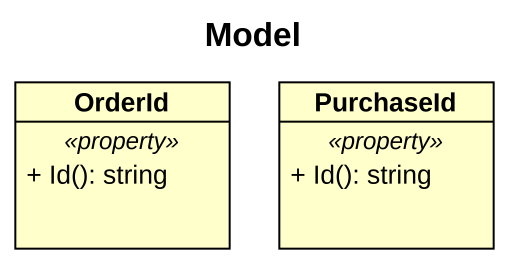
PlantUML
@startuml
title Model
hide circle
hide empty members
skinparam classAttributeIconSize 0
class OrderId {
  .. <<property>> ..
  + Id(): string
}
class PurchaseId {
  .. <<property>> ..
  + Id(): string
}
@enduml
